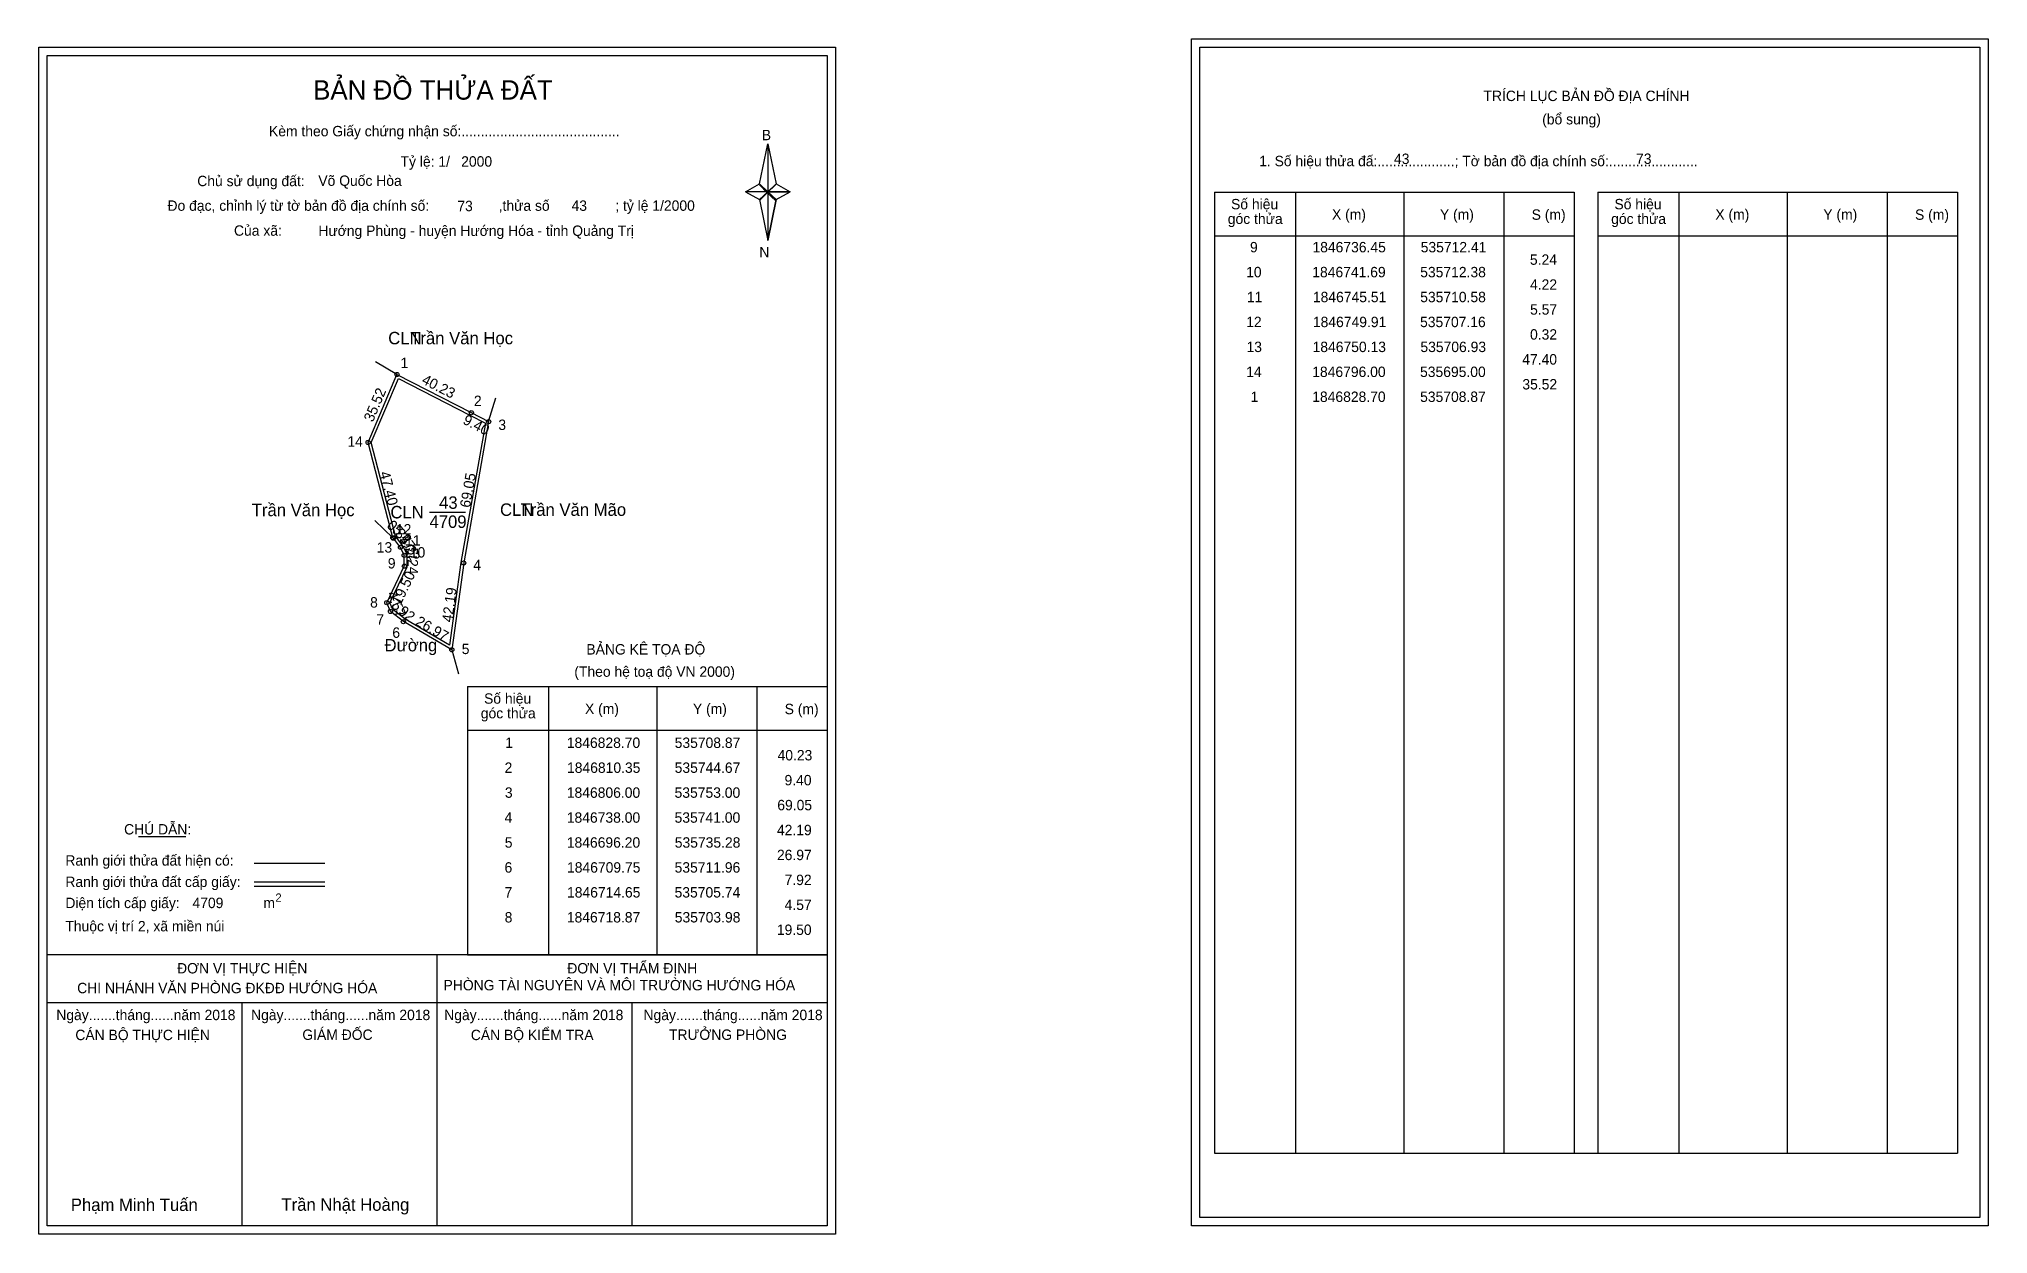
# Model space of a CAD drawing. Extents: x 535537 to 536475, y 1846415 to 1846990.
import ezdxf

# ---------------------------------------------------------------- set-up
doc = ezdxf.new("R2010")
doc.units = 0
for name, color, linetype in [('Level 1', 7, 'Continuous'), ('Level 10', 7, 'Continuous'), ('Level 11', 7, 'Continuous'), ('Level 13', 7, 'Continuous'), ('Level 27', 7, 'Continuous'), ('Level 3', 7, 'Continuous'), ('Level 36', 7, 'Continuous'), ('Level 49', 7, 'Continuous'), ('Level 53', 7, 'Continuous'), ('Level 55', 7, 'Continuous'), ('Level 6', 7, 'Continuous'), ('Level 60', 7, 'Continuous'), ('Level 63', 7, 'Continuous'), ('Level 9', 7, 'Continuous')]:
    doc.layers.add(name, color=color, linetype=linetype)

msp = doc.modelspace()

# ---------------------------------------------------------------- linework, layer by layer
at = {"layer": 'Level 1'}
for p, q in [((536095.24, 1846986.18), (536095.24, 1846986.18)), ((535540.59, 1846982.18), (535540.59, 1846982.18)), ((535883.44, 1846920.41), (535887.37, 1846939.69)), ((535887.37, 1846939.69), (535887.37, 1846916.64)), ((535887.37, 1846939.69), (535891.31, 1846920.41)), ((535876.55, 1846916.64), (535883.44, 1846920.41)), ((535883.44, 1846920.41), (535887.37, 1846916.64)), ((535887.08, 1846916.21), (535883.44, 1846919.97)), ((535891.01, 1846919.97), (535887.08, 1846916.21)), ((535887.08, 1846916.21), (535891.01, 1846919.97)), ((535891.31, 1846920.41), (535887.37, 1846916.64)), ((535887.37, 1846916.64), (535883.44, 1846912.96)), ((535887.08, 1846916.21), (535883.44, 1846912.52)), ((535883.44, 1846912.52), (535887.08, 1846916.21)), ((535883.44, 1846912.96), (535887.37, 1846893.24)), ((535891.01, 1846912.52), (535887.08, 1846916.21)), ((535887.37, 1846916.64), (535887.37, 1846893.24)), ((535887.37, 1846916.64), (535898.19, 1846916.64)), ((535887.37, 1846916.64), (535891.31, 1846912.96)), ((535891.31, 1846912.96), (535887.37, 1846893.24)), ((535891.31, 1846912.96), (535898.19, 1846916.64)), ((536102.3, 1846916.47), (536275.51, 1846916.47)), ((536141.48, 1846453.94), (536141.48, 1846916.47)), ((536193.63, 1846453.94), (536193.63, 1846916.47)), ((536241.57, 1846916.47), (536241.57, 1846453.94)), ((536275.51, 1846916.47), (536275.51, 1846453.94)), ((536286.82, 1846916.47), (536460.02, 1846916.47)), ((536326, 1846453.94), (536326, 1846916.47)), ((536378.14, 1846453.94), (536378.14, 1846916.47)), ((536426.09, 1846916.47), (536426.09, 1846453.94)), ((536460.02, 1846916.47), (536460.02, 1846453.94)), ((536102.3, 1846895.41), (536275.51, 1846895.41)), ((536286.82, 1846895.41), (536460.02, 1846895.41)), ((535742.78, 1846678.52), (535915.98, 1846678.52)), ((535781.96, 1846549.47), (535781.96, 1846678.52)), ((535834.1, 1846549.47), (535834.1, 1846678.52)), ((535882.05, 1846678.52), (535882.05, 1846549.47)), ((535742.78, 1846657.47), (535915.98, 1846657.47)), ((535584.43, 1846606.31), (535607.23, 1846606.31)), ((535640.16, 1846593.5), (535674.18, 1846593.5)), ((535640.16, 1846584.6), (535674.18, 1846584.6)), ((535640.16, 1846582.41), (535674.18, 1846582.41)), ((535754.25, 1846549.47), (535540.59, 1846549.47)), ((535915.98, 1846549.47), (535706.3, 1846549.47)), ((535728.29, 1846419.03), (535728.29, 1846549.47)), ((535742.78, 1846549.47), (535915.98, 1846549.47)), ((535915.99, 1846526.37), (535540.59, 1846526.37)), ((535634.44, 1846419.03), (535634.44, 1846526.37)), ((535822.14, 1846419.03), (535822.14, 1846526.37)), ((536102.3, 1846453.94), (536460.02, 1846453.94)), ((536470.64, 1846423.03), (536470.64, 1846423.03)), ((535915.98, 1846419.03), (535915.98, 1846419.03))]:
    msp.add_line(p, q, dxfattribs=at)
for points in [[(535883.44, 1846920.41), (535887.37, 1846939.69), (535887.37, 1846916.64)], [(535887.37, 1846916.64), (535891.31, 1846920.41), (535898.19, 1846916.64)], [(535876.55, 1846916.64), (535883.44, 1846912.96), (535887.37, 1846916.64)], [(535887.37, 1846916.64), (535887.37, 1846893.24), (535891.31, 1846912.96)]]:
    msp.add_lwpolyline(points, close=True, dxfattribs=at)
at = {"layer": 'Level 10'}
for p, q in [((535708.87, 1846828.7), (535744.67, 1846810.35)), ((535707.16, 1846749.91), (535706.93, 1846750.13)), ((535705.74, 1846714.65), (535703.98, 1846718.87)), ((535711.96, 1846709.75), (535705.74, 1846714.65)), ((535735.28, 1846696.2), (535711.96, 1846709.75))]:
    msp.add_line(p, q, dxfattribs=at)
for points in [[(535753, 1846806), (535741, 1846738), (535735.28, 1846696.2), (535711.96, 1846709.75), (535705.74, 1846714.65), (535703.98, 1846718.87), (535712.41, 1846736.45), (535712.38, 1846741.69), (535710.58, 1846745.51), (535707.16, 1846749.91), (535706.93, 1846750.13), (535695, 1846796), (535708.87, 1846828.7), (535744.67, 1846810.35)], [(535751.44, 1846805.23), (535739.62, 1846738.22), (535734.18, 1846698.46), (535712.75, 1846710.91), (535706.89, 1846715.52), (535705.51, 1846718.83), (535713.81, 1846736.14), (535713.78, 1846742.01), (535711.78, 1846746.25), (535708.2, 1846750.85), (535708.18, 1846750.87), (535696.47, 1846795.89), (535709.57, 1846826.77), (535744.03, 1846809.11)]]:
    msp.add_lwpolyline(points, close=True, dxfattribs=at)
at = {"layer": 'Level 11'}
for centre in [(535708.87, 1846828.7), (535744.67, 1846810.35), (535753, 1846806), (535753, 1846806), (535695, 1846796), (535706.93, 1846750.13), (535707.16, 1846749.91), (535710.58, 1846745.51), (535712.38, 1846741.69), (535712.41, 1846736.45), (535741, 1846738), (535703.98, 1846718.87), (535705.74, 1846714.65), (535711.96, 1846709.75), (535735.28, 1846696.2)]:
    msp.add_circle(centre, 1, dxfattribs=at)
at = {"layer": 'Level 27'}
for p, q in [((535708.87, 1846828.7), (535698.58, 1846834.87)), ((535753, 1846806), (535756.49, 1846817.48)), ((535706.93, 1846750.13), (535698.19, 1846758.35)), ((535735.28, 1846696.2), (535738.47, 1846684.63))]:
    msp.add_line(p, q, dxfattribs=at)
at = {"layer": 'Level 3'}
for p, q in [((536102.3, 1846916.47), (536102.3, 1846453.94)), ((536286.82, 1846916.47), (536286.82, 1846453.94)), ((535742.78, 1846678.52), (535742.78, 1846549.47))]:
    msp.add_line(p, q, dxfattribs=at)
at = {"layer": 'Level 63'}
for points in [[(535536.59, 1846986.18), (535919.99, 1846986.18), (535919.99, 1846415.03), (535536.59, 1846415.03)], [(536091.24, 1846990.18), (536474.64, 1846990.18), (536474.64, 1846419.03), (536091.24, 1846419.03)], [(536095.24, 1846986.18), (536470.64, 1846986.18), (536470.64, 1846423.03), (536095.24, 1846423.03)], [(535540.59, 1846982.18), (535915.99, 1846982.18), (535915.99, 1846419.03), (535540.59, 1846419.03)]]:
    msp.add_lwpolyline(points, close=True, dxfattribs=at)
at = {"layer": 'Level 9'}
msp.add_line((535724.52, 1846762.45), (535741.9, 1846762.45), dxfattribs=at)

# ---------------------------------------------------------------- texts
at = {"layer": 'Level 1'}
for s, height, p in [('BẢN ĐỒ THỬA ĐẤT', 9.3313, (535668.52, 1846960.99)), ('TRÍCH LỤC BẢN ĐỒ ĐỊA CHÍNH', 5, (536231.82, 1846960.3)), ('Kèm theo Giấy chứng nhận số:.........................................', 5, (535647.29, 1846943.33)), ('(bổ sung)', 5, (536260.07, 1846949.06)), ('B', 5, (535884.46, 1846941.45)), ('1. Số hiệu thửa đấ:....................; Tờ bản đồ địa chính số:.......................', 5, (536123.85, 1846928.94)), ('Chủ sử dụng đất:', 5, (535612.77, 1846919.34)), ('Đo đạc, chỉnh lý từ tờ bản đồ địa chính số:                  ,thửa số                 ; tỷ lệ 1/2000', 5, (535598.45, 1846907.48)), ('Số hiệu', 5, (536110.33, 1846908.2)), ('Số hiệu', 5, (536294.85, 1846908.2)), ('Của xã:', 5, (535630.45, 1846895.48)), ('góc thửa', 5, (536108.75, 1846901.14)), ('X (m)', 5, (536158.9, 1846903.25)), ('Y (m)', 5, (536210.85, 1846903.25)), ('S (m)', 5, (536255.01, 1846903.15)), ('góc thửa', 5, (536293.26, 1846901.14)), ('X (m)', 5, (536343.41, 1846903.25)), ('Y (m)', 5, (536395.37, 1846903.25)), ('S (m)', 5, (536439.52, 1846903.15)), ('N', 5, (535883.26, 1846885.11)), ('BẢNG KÊ TỌA ĐỘ', 5, (535800.05, 1846693.93)), ('(Theo hệ toạ độ VN 2000)', 5, (535794.24, 1846683.21)), ('Số hiệu', 5, (535750.81, 1846670.26)), ('góc thửa', 5, (535749.23, 1846663.2)), ('X (m)', 5, (535799.37, 1846665.31)), ('Y (m)', 5, (535851.33, 1846665.31)), ('S (m)', 5, (535895.48, 1846665.21)), ('CHÚ DẪN:', 5, (535577.55, 1846607.32)), ('Ranh giới thửa đất hiện có:', 5, (535549.29, 1846592.32)), ('Ranh giới thửa đất cấp giấy:', 5, (535549.29, 1846582.04)), ('Diện tích cấp giấy:', 5, (535549.29, 1846571.88)), ('m', 5, (535644.6, 1846571.92)), ('2', 4, (535650.39, 1846574.94)), ('Thuộc vị trí 2, xã miền núi', 5, (535549.29, 1846560.68)), ('ĐƠN VỊ THỰC HIỆN', 5, (535603.06, 1846540.44)), ('ĐƠN VỊ THẨM ĐỊNH', 5, (535790.86, 1846540.44)), ('CHI NHÁNH VĂN PHÒNG ĐKĐĐ HƯỚNG HÓA', 5, (535554.97, 1846530.92)), ('PHÒNG TÀI NGUYÊN VÀ MÔI TRƯỜNG HƯỚNG HÓA', 5, (535731.31, 1846532.3)), ('Ngày.......tháng......năm 2018', 5, (535544.92, 1846517.97)), ('Ngày.......tháng......năm 2018', 5, (535638.67, 1846517.97)), ('Ngày.......tháng......năm 2018', 5, (535731.62, 1846517.97)), ('Ngày.......tháng......năm 2018', 5, (535827.53, 1846517.97)), ('CÁN BỘ THỰC HIỆN', 5, (535554.09, 1846508.34)), ('GIÁM ĐỐC', 5, (535663.35, 1846508.46)), ('CÁN BỘ KIỂM TRA', 5, (535744.43, 1846508.34)), ('TRƯỞNG PHÒNG', 5, (535839.81, 1846508.46)), ('Phạm Minh Tuấn', 6, (535551.91, 1846426.11)), ('Trần Nhật Hoàng', 6, (535653.29, 1846426.21))]:
    msp.add_text(s, height=height, dxfattribs=at).set_placement(p)
at = {"layer": 'Level 11'}
msp.add_text('Tỷ lệ: 1/', height=5, dxfattribs=at).set_placement((535710.6, 1846928.7))
at = {"layer": 'Level 13'}
for s, p in [('43', (535729.15, 1846764.05)), ('CLN', (535705.73, 1846759.45)), ('4709', (535724.53, 1846754.85))]:
    msp.add_text(s, height=6, dxfattribs=at).set_placement(p)
at = {"layer": 'Level 36'}
for p in [(535704.67, 1846843.22), (535758.49, 1846760.66)]:
    msp.add_text('CLN', height=6, dxfattribs=at).set_placement(p)
at = {"layer": 'Level 49'}
for s, rotation, p in [('40.23', 332.86169, (535720.38, 1846824.6)), ('35.52', 67.01533, (535697.28, 1846805.47)), ('9.40', 332.42604, (535740.17, 1846805.26)), ('47.40', 284.57866, (535700.45, 1846781.38)), ('69.05', 79.99202, (535744.02, 1846764.33)), ('0.32', 316.27303, (535703.59, 1846755.54)), ('5.57', 307.85695, (535706.27, 1846753.66)), ('4.22', 295.23001, (535710.24, 1846749.99)), ('5.24', 270.32803, (535713.96, 1846745.41)), ('19.50', 64.38125, (535710.61, 1846717.43)), ('4.57', 292.63914, (535703.91, 1846723.19)), ('42.19', 82.20792, (535735.45, 1846709.24)), ('7.92', 321.76962, (535704.88, 1846717.36)), ('26.97', 329.84143, (535717.38, 1846708.45))]:
    msp.add_text(s, height=5, rotation=rotation, dxfattribs=at).set_placement(p)
at = {"layer": 'Level 53'}
for s, p in [('9', (536119.45, 1846887.49)), ('1846736.45', (536149.5, 1846887.49)), ('535712.41', (536201.6, 1846887.49)), ('5.24', (536254.17, 1846881.49)), ('10', (536117.58, 1846875.49)), ('1846741.69', (536149.41, 1846875.49)), ('535712.38', (536201.36, 1846875.49)), ('4.22', (536254.22, 1846869.49)), ('11', (536117.9, 1846863.49)), ('1846745.51', (536149.71, 1846863.49)), ('535710.58', (536201.36, 1846863.49)), ('5.57', (536254.25, 1846857.49)), ('12', (536117.6, 1846851.49)), ('1846749.91', (536149.71, 1846851.49)), ('535707.16', (536201.29, 1846851.49)), ('13', (536117.76, 1846839.49)), ('1846750.13', (536149.56, 1846839.49)), ('535706.93', (536201.45, 1846839.49)), ('0.32', (536254.22, 1846845.49)), ('47.40', (536250.48, 1846833.49)), ('14', (536117.58, 1846827.49)), ('1846796.00', (536149.39, 1846827.49)), ('535695.00', (536201.28, 1846827.49)), ('35.52', (536250.53, 1846821.49)), ('1', (536119.75, 1846815.49)), ('1846828.70', (536149.39, 1846815.49)), ('535708.87', (536201.31, 1846815.49)), ('1', (535760.98, 1846648.97)), ('1846828.70', (535790.62, 1846648.97)), ('535708.87', (535842.54, 1846648.97)), ('40.23', (535892.06, 1846642.97)), ('2', (535760.68, 1846636.97)), ('1846810.35', (535790.73, 1846636.97)), ('535744.67', (535842.54, 1846636.97)), ('3', (535760.83, 1846624.97)), ('1846806.00', (535790.62, 1846624.97)), ('535753.00', (535842.5, 1846624.97)), ('9.40', (535895.41, 1846630.97)), ('69.05', (535891.94, 1846618.97)), ('4', (535760.65, 1846612.97)), ('1846738.00', (535790.62, 1846612.97)), ('535741.00', (535842.5, 1846612.97)), ('42.19', (535891.76, 1846606.97)), ('5', (535760.77, 1846600.97)), ('1846696.20', (535790.62, 1846600.97)), ('535735.28', (535842.58, 1846600.97)), ('26.97', (535891.78, 1846594.97)), ('6', (535760.66, 1846588.97)), ('1846709.75', (535790.73, 1846588.97)), ('535711.96', (535842.51, 1846588.97)), ('7', (535760.69, 1846576.97)), ('1846714.65', (535790.73, 1846576.97)), ('535705.74', (535842.5, 1846576.97)), ('7.92', (535895.45, 1846582.97)), ('4.57', (535895.47, 1846570.97)), ('8', (535760.73, 1846564.97)), ('1846718.87', (535790.65, 1846564.97)), ('535703.98', (535842.58, 1846564.97)), ('19.50', (535891.71, 1846558.97))]:
    msp.add_text(s, height=5, dxfattribs=at).set_placement(p)
at = {"layer": 'Level 55'}
for s, height, p in [('113', 0.22, (535708.64, 1846828.48)), ('112', 0.22, (535708.63, 1846828.48)), ('113', 0.22, (535708.64, 1846828.48)), ('1', 0.8, (535708.65, 1846828.7)), ('2', 0.8, (535744.4, 1846810.35)), ('112', 0.22, (535744.43, 1846810.13)), ('3', 0.8, (535752.75, 1846806)), ('14', 0.8, (535694.43, 1846796)), ('307', 0.22, (535752.76, 1846805.78)), ('112', 0.22, (535752.76, 1846805.78)), ('113', 0.22, (535694.77, 1846795.78)), ('113', 0.22, (535694.77, 1846795.78)), ('13', 0.8, (535706.39, 1846750.13)), ('12', 0.8, (535706.59, 1846749.91)), ('113', 0.22, (535706.7, 1846749.91)), ('113', 0.22, (535706.7, 1846749.91)), ('0', 0.22, (535706.85, 1846749.91)), ('0', 0.22, (535706.85, 1846749.91)), ('0', 0.22, (535707.08, 1846749.69)), ('0', 0.22, (535707.08, 1846749.69)), ('11', 0.8, (535710.06, 1846745.51)), ('0', 0.22, (535710.5, 1846745.29)), ('0', 0.22, (535710.5, 1846745.29)), ('10', 0.8, (535711.81, 1846741.69)), ('0', 0.22, (535712.3, 1846741.47)), ('0', 0.22, (535712.3, 1846741.47)), ('9', 0.8, (535712.14, 1846736.45)), ('0', 0.22, (535712.33, 1846736.23)), ('0', 0.22, (535712.33, 1846736.23)), ('4', 0.8, (535740.72, 1846738)), ('307', 0.22, (535740.76, 1846737.78)), ('8', 0.8, (535703.72, 1846718.87)), ('0', 0.22, (535703.9, 1846718.65)), ('0', 0.22, (535703.9, 1846718.65)), ('7', 0.8, (535705.47, 1846714.65)), ('0', 0.22, (535705.66, 1846714.43)), ('0', 0.22, (535705.66, 1846714.43)), ('6', 0.8, (535711.69, 1846709.75)), ('0', 0.22, (535711.88, 1846709.53)), ('0', 0.22, (535711.88, 1846709.53)), ('307', 0.22, (535735.04, 1846695.98)), ('5', 0.8, (535735.02, 1846696.2)), ('0', 0.22, (535735.2, 1846695.98)), ('0', 0.22, (535735.2, 1846695.98))]:
    msp.add_text(s, height=height, dxfattribs=at).set_placement(p)
at = {"layer": 'Level 6'}
for s, p in [('2000', (535739.8, 1846928.74)), ('43', (536188.75, 1846930.02)), ('73', (536305.24, 1846930.06)), ('Võ Quốc Hòa', (535671.04, 1846919.48)), ('73', (535737.94, 1846907.3)), ('43', (535792.9, 1846907.46)), ('Hướng Phùng - huyện Hướng Hóa - tỉnh Quảng Trị', (535671.06, 1846895.4)), ('4709', (535610.47, 1846571.89))]:
    msp.add_text(s, height=5, dxfattribs=at).set_placement(p)
at = {"layer": 'Level 60'}
for s, p in [('Trần Văn Học', (535715.25, 1846843.22)), ('Trần Văn Học', (535638.99, 1846760.5)), ('Trần Văn Mão', (535768.34, 1846760.66)), ('Đường', (535702.92, 1846695.45))]:
    msp.add_text(s, height=6, dxfattribs=at).set_placement(p)
at = {"layer": 'Level 9'}
for s, p in [('1', (535710.58, 1846831.8)), ('2', (535745.92, 1846813.53)), ('3', (535757.68, 1846802.01)), ('14', (535685.05, 1846793.97)), ('12', (535708.37, 1846751.7)), ('11', (535712.79, 1846746.36)), ('13', (535699.14, 1846742.99)), ('10', (535715.06, 1846740.61)), ('9', (535704.48, 1846735.35)), ('4', (535745.6, 1846734.51)), ('8', (535695.95, 1846716.54)), ('7', (535698.96, 1846708.28)), ('6', (535706.66, 1846701.96)), ('5', (535740.06, 1846694.13))]:
    msp.add_text(s, height=5, dxfattribs=at).set_placement(p)

doc.saveas('drawing.dxf')
